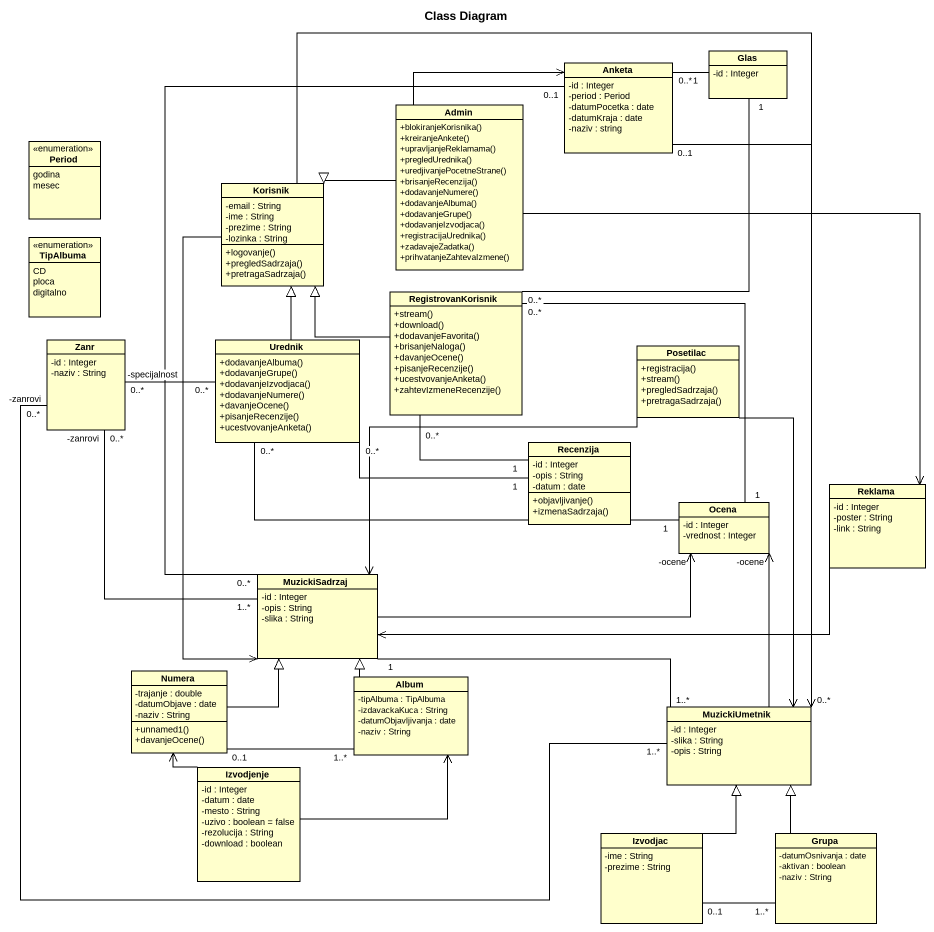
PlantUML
@startuml
title Class Diagram
hide circle
hide empty members
skinparam classAttributeIconSize 0
class Anketa {
  -id : Integer
  -period : Period
  -datumPocetka : date
  -datumKraja : date
  -naziv : string
}
class Glas {
  -id : Integer
}
class Admin {
  +blokiranjeKorisnika()
  +kreiranjeAnkete()
  +upravljanjeReklamama()
  +pregledUrednika()
  +uredjivanjePocetneStrane()
  +brisanjeRecenzija()
  +dodavanjeNumere()
  +dodavanjeAlbuma()
  +dodavanjeGrupe()
  +dodavanjeIzvodjaca()
  +registracijaUrednika()
  +zadavajeZadatka()
  +prihvatanjeZahtevaIzmene()
}
enum Period {
  godina
  mesec
}
class Korisnik {
  -email : String
  -ime : String
  -prezime : String
  -lozinka : String
  +logovanje()
  +pregledSadrzaja()
  +pretragaSadrzaja()
}
enum TipAlbuma {
  CD
  ploca
  digitalno
}
class RegistrovanKorisnik {
  +stream()
  +download()
  +dodavanjeFavorita()
  +brisanjeNaloga()
  +davanjeOcene()
  +pisanjeRecenzije()
  +ucestvovanjeAnketa()
  +zahtevIzmeneRecenzije()
}
class Zanr {
  -id : Integer
  -naziv : String
}
class Urednik {
  +dodavanjeAlbuma()
  +dodavanjeGrupe()
  +dodavanjeIzvodjaca()
  +dodavanjeNumere()
  +davanjeOcene()
  +pisanjeRecenzije()
  +ucestvovanjeAnketa()
}
class Posetilac {
  +registracija()
  +stream()
  +pregledSadrzaja()
  +pretragaSadrzaja()
}
class Recenzija {
  -id : Integer
  -opis : String
  -datum : date
  +objavljivanje()
  +izmenaSadrzaja()
}
class Reklama {
  -id : Integer
  -poster : String
  -link : String
}
class Ocena {
  -id : Integer
  -vrednost : Integer
}
class MuzickiSadrzaj {
  -id : Integer
  -opis : String
  -slika : String
}
class Numera {
  -trajanje : double
  -datumObjave : date
  -naziv : String
  +unnamed1()
  +davanjeOcene()
}
class Album {
  -tipAlbuma : TipAlbuma
  -izdavackaKuca : String
  -datumObjavljivanja : date
  -naziv : String
}
class MuzickiUmetnik {
  -id : Integer
  -slika : String
  -opis : String
}
class Izvodjenje {
  -id : Integer
  -datum : date
  -mesto : String
  -uzivo : boolean = false
  -rezolucija : String
  -download : boolean
}
class Izvodjac {
  -ime : String
  -prezime : String
}
class Grupa {
  -datumOsnivanja : date
  -aktivan : boolean
  -naziv : String
}
Anketa "0..*" -right- "1" Glas
Anketa "0..1" -- "0..*" MuzickiSadrzaj
Anketa "0..1" -- "0..*" MuzickiUmetnik
Glas "1" -- "0..*" RegistrovanKorisnik
Admin -right-> Anketa
Admin -left-|> Korisnik
Admin --> Reklama
Korisnik --> MuzickiSadrzaj
Korisnik --> MuzickiUmetnik
RegistrovanKorisnik -up-|> Korisnik
Zanr "0..*\n-specijalnost" -right- "0..*" Urednik
Zanr "0..*\n-zanrovi" -- "1..*" MuzickiSadrzaj
Zanr "0..*\n-zanrovi" -right- "1..*" MuzickiUmetnik
Urednik -up-|> Korisnik
Posetilac --> MuzickiSadrzaj
Posetilac --> MuzickiUmetnik
Recenzija "1" -up- "0..*" RegistrovanKorisnik
Recenzija "1" -left- "0..*" Urednik
Reklama -left-> MuzickiSadrzaj
Ocena "1" -up- "0..*" RegistrovanKorisnik
Ocena "1" -left- "0..*" Urednik
MuzickiSadrzaj -right-> "-ocene" Ocena
MuzickiSadrzaj "1" -right- "1..*" MuzickiUmetnik
Numera -up-|> MuzickiSadrzaj
Album -up-|> MuzickiSadrzaj
Album "1..*" -left- "0..1" Numera
MuzickiUmetnik -up-> "-ocene" Ocena
Izvodjenje -up-> Numera
Izvodjenje -up-> Album
Izvodjac -up-|> MuzickiUmetnik
Grupa -up-|> MuzickiUmetnik
Grupa "1..*" -left- "0..1" Izvodjac
@enduml
